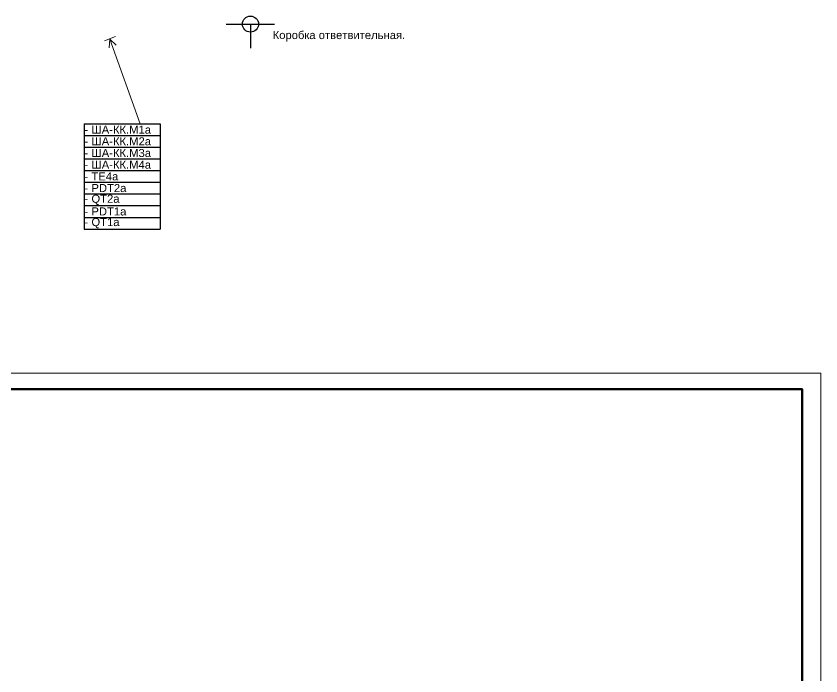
# Model space of a CAD drawing. Header units: millimetres. Extents: x -276 to 1709, y 11 to 936.
# Drawn here: x 560.4 to 810.5, y 216.6 to 421.8 of the extents above; entities that cross this region are included whole.
import ezdxf

# ---------------------------------------------------------------- set-up
doc = ezdxf.new("R2010")
doc.units = ezdxf.units.MM
doc.linetypes.add('ACAD_ISO02W100', pattern=[15, 12, -3])
doc.layers.add('0-рамка', color=7, linetype='Continuous')
doc.styles.add('ASU', font='arial.ttf', dxfattribs={"height": 2.5})
doc.styles.get("Standard").update_dxf_attribs({"font": 'arial.ttf'})

# ---------------------------------------------------------------- blocks, each defined once
blk = doc.blocks.new('*T49')
at = {"color": 0, "linetype": 'ByBlock', "lineweight": 25, "transparency": 16777216}
for p, q in [((0, 0), (23.61, 0)), ((0, 0), (0, -32.7)), ((23.61, 0), (23.61, -32.7)), ((0, -3.63), (23.61, -3.63)), ((0, -7.27), (23.61, -7.27)), ((0, -10.9), (23.61, -10.9)), ((0, -14.53), (23.61, -14.53)), ((0, -18.17), (23.61, -18.17)), ((0, -21.8), (23.61, -21.8)), ((0, -25.43), (23.61, -25.43)), ((0, -29.07), (23.61, -29.07)), ((0, -32.7), (23.61, -32.7))]:
    blk.add_line(p, q, dxfattribs=at)
at = {"color": 0, "lineweight": 20, "transparency": 16777216, "char_height": 2.5, "width": 23.3082, "attachment_point": 4}
for s, insert in [('{\\fArial|b0|i0|c204|p39;\\Q0;\\W1;\\C250;- ША-КК.М1а}', (0.15, -1.82)), ('{\\fArial|b0|i0|c204|p39;\\Q0;\\W1;\\C250;- ША-КК.М\\fArial|b0|i0|c0|p39;2\\fArial|b0|i0|c204|p39;а}', (0.15, -5.45)), ('{\\fArial|b0|i0|c204|p39;\\Q0;\\W1;\\C250;- ША-КК.М\\fArial|b0|i0|c0|p39;3\\fArial|b0|i0|c204|p39;а}', (0.15, -9.08)), ('{\\fArial|b0|i0|c204|p39;\\Q0;\\W1;\\C250;- ША-КК.М\\fArial|b0|i0|c0|p39;4\\fArial|b0|i0|c204|p39;а}', (0.15, -12.72)), ('{\\fArial|b0|i0|c204|p39;\\Q0;\\W1;\\C250;- \\fArial|b0|i0|c0|p39;TE\\fArial|b0|i0|c204|p39;4\\fArial|b0|i0|c0|p39;a}', (0.15, -16.35)), ('{\\fArial|b0|i0|c204|p39;\\Q0;\\W1;\\C250;- \\fArial|b0|i0|c0|p39;PDT2a}', (0.15, -19.98)), ('{\\fArial|b0|i0|c0|p39;\\Q0;\\W1;\\C250;- QT2a}', (0.15, -23.62)), ('{\\fArial|b0|i0|c0|p39;\\Q0;\\W1;\\C250;- PDT1a}', (0.15, -27.25)), ('{\\fArial|b0|i0|c0|p39;\\Q0;\\W1;\\C250;- QT1a}', (0.15, -30.88))]:
    blk.add_mtext(s, dxfattribs=dict(at, insert=insert))

msp = doc.modelspace()

# ---------------------------------------------------------------- hatches: boundary and pattern name
at = {"linetype": 'ACAD_ISO02W100'}
h = msp.add_hatch(dxfattribs=at)
h.set_pattern_fill('ANGLE', color=256)
h.set_pattern_definition([(0, (15.114, 243.499), (0, 6.985), [5.08, -1.905]), (90, (15.114, 243.499), (-6.985, 4e-16), [5.08, -1.905])])
h.paths.add_polyline_path([(649.527, 420.394, 1), (647.527, 420.394, 1)])
h = msp.add_hatch(dxfattribs=at)
h.set_pattern_fill('ANGLE', color=256)
h.set_pattern_definition([(0, (0, 212.172), (0, 6.985), [5.08, -1.905]), (90, (0, 212.172), (-6.985, 4e-16), [5.08, -1.905])])
h.paths.add_polyline_path([(633.202, 419.273), (631.677, 419.273), (633.202, 418.203)])
h.paths.add_polyline_path([(634.728, 419.273), (633.202, 419.273), (633.202, 418.203)])

# ---------------------------------------------------------------- linework, layer by layer
at = {"lineweight": 20}
for p, q in [((587.803, 414.094), (591.286, 415.374)), ((589.475, 414.575), (589.299, 411.878)), ((589.475, 414.575), (598.92, 388.25)), ((589.475, 414.575), (591.459, 412.685))]:
    msp.add_line(p, q, dxfattribs=at)
for points in [[(625.702, 419.273), (640.702, 419.273)], [(633.202, 419.273), (633.202, 411.773)]]:
    msp.add_lwpolyline(points)
msp.add_circle((633.202, 419.273), 2.5)
at = {"layer": '0-рамка', "lineweight": 5}
msp.add_lwpolyline([(390.495, 13.714), (810.495, 13.714), (810.495, 310.714), (390.495, 310.714)], close=True, dxfattribs=at)
at = {"layer": '0-рамка', "lineweight": 50}
msp.add_lwpolyline([(409.701, 18.714), (804.701, 18.714), (804.701, 305.714), (409.701, 305.714)], close=True, dxfattribs=at)

# ---------------------------------------------------------------- block references
msp.add_blockref('*T49', (581.496, 388.25))

# ---------------------------------------------------------------- texts
at = {"insert": (640.105, 417.122), "char_height": 2.5, "attachment_point": 1, "style": 'ASU'}
msp.add_mtext_dynamic_manual_height_columns('Коробка ответвительная.', width=72, gutter_width=12.5, heights=[0], dxfattribs=at)

doc.saveas('drawing.dxf')
